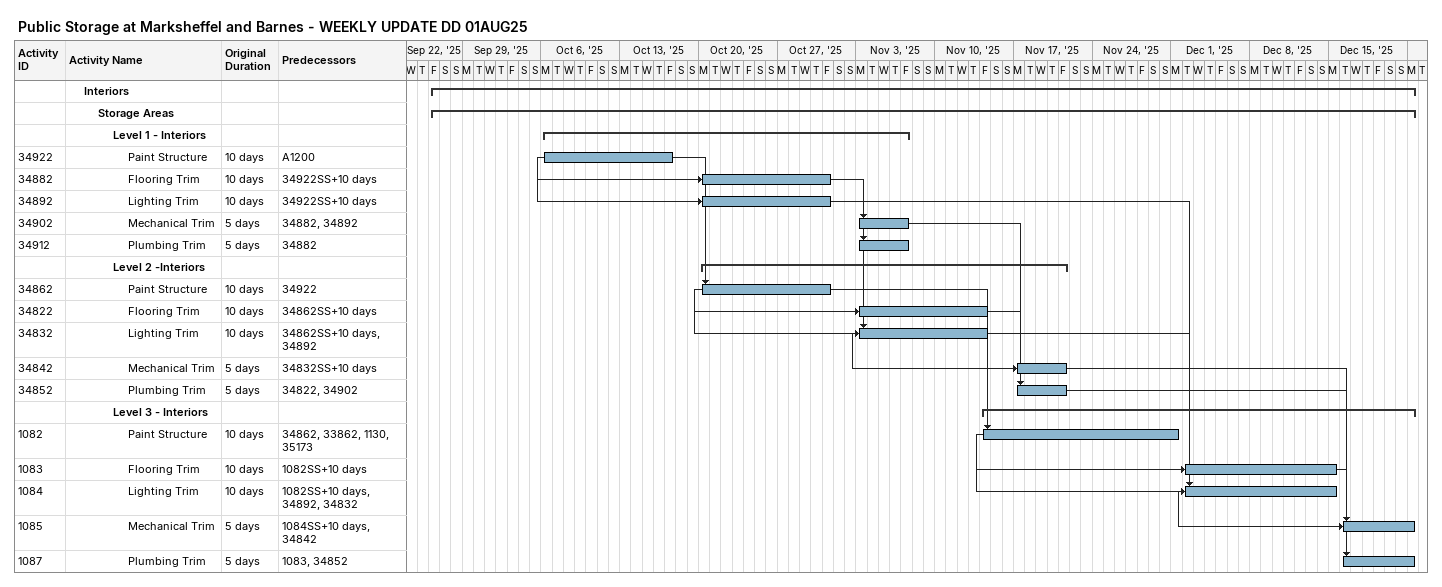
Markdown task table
Public Storage at Marksheffel and Barnes - WEEKLY UPDATE DD 01AUG25

| ID | Level | Task | Original duration | Start | Finish | Predecessors |
|---|---|---|---|---|---|---|
|  | 2 | **Interiors** |  | 2025-09-26 | 2025-12-22 |  |
|  | 3 | **Storage Areas** |  | 2025-09-26 | 2025-12-22 |  |
|  | 4 | **Level 1 - Interiors** |  | 2025-10-06 | 2025-11-07 |  |
| 34922 | 5 | Paint Structure | 10d | 2025-10-06 | 2025-10-17 | A1200 |
| 34882 | 5 | Flooring Trim | 10d | 2025-10-20 | 2025-10-31 | 34922SS+10d |
| 34892 | 5 | Lighting Trim | 10d | 2025-10-20 | 2025-10-31 | 34922SS+10d |
| 34902 | 5 | Mechanical Trim | 5d | 2025-11-03 | 2025-11-07 | 34882, 34892 |
| 34912 | 5 | Plumbing Trim | 5d | 2025-11-03 | 2025-11-07 | 34882 |
|  | 4 | **Level 2 -Interiors** |  | 2025-10-20 | 2025-11-21 |  |
| 34862 | 5 | Paint Structure | 10d | 2025-10-20 | 2025-10-31 | 34922 |
| 34822 | 5 | Flooring Trim | 10d | 2025-11-03 | 2025-11-14 | 34862SS+10d |
| 34832 | 5 | Lighting Trim | 10d | 2025-11-03 | 2025-11-14 | 34862SS+10d, 34892 |
| 34842 | 5 | Mechanical Trim | 5d | 2025-11-17 | 2025-11-21 | 34832SS+10d |
| 34852 | 5 | Plumbing Trim | 5d | 2025-11-17 | 2025-11-21 | 34822, 34902 |
|  | 4 | **Level 3 - Interiors** |  | 2025-11-14 | 2025-12-22 |  |
| 1082 | 5 | Paint Structure | 10d | 2025-11-14 | 2025-12-01 | 34862, 33862, 1130, 35173 |
| 1083 | 5 | Flooring Trim | 10d | 2025-12-02 | 2025-12-15 | 1082SS+10d |
| 1084 | 5 | Lighting Trim | 10d | 2025-12-02 | 2025-12-15 | 1082SS+10d, 34892, 34832 |
| 1085 | 5 | Mechanical Trim | 5d | 2025-12-16 | 2025-12-22 | 1084SS+10d, 34842 |
| 1087 | 5 | Plumbing Trim | 5d | 2025-12-16 | 2025-12-22 | 1083, 34852 |
